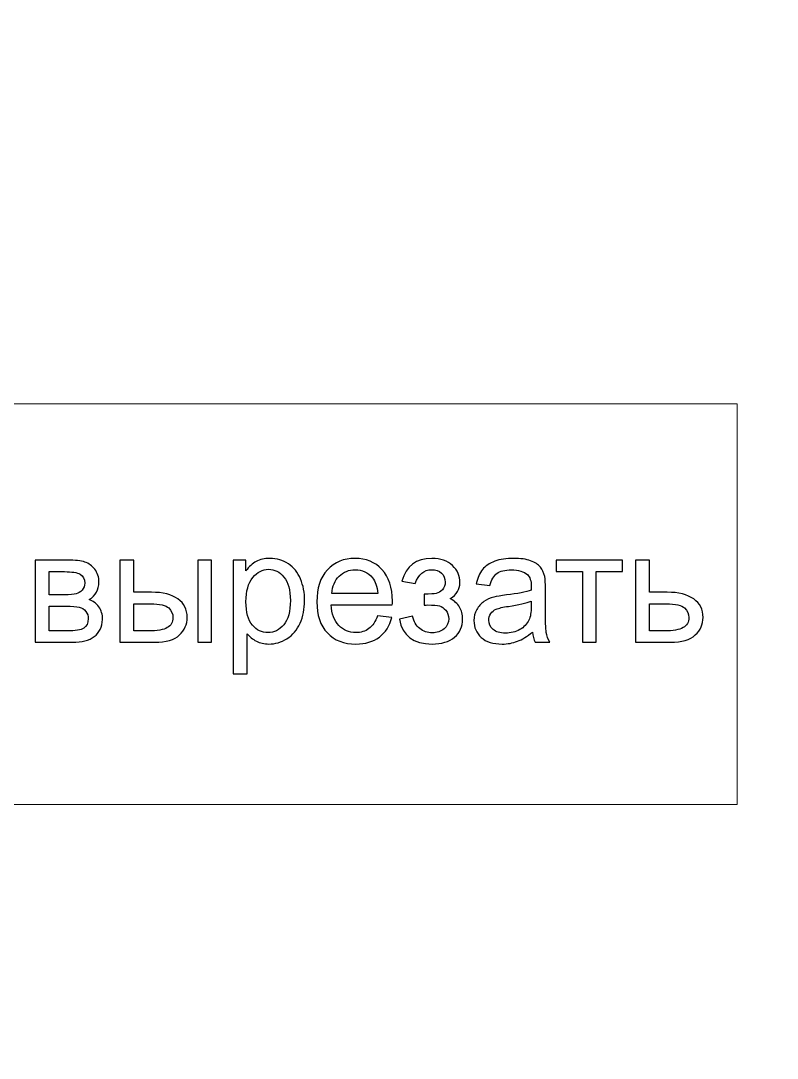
# Model space of a CAD drawing. Header units: millimetres. Extents: x -998 to 1016, y -1915 to 1914.
# Drawn here: x -119.1 to -9.7, y 1477.1 to 1627.3 of the extents above; entities that cross this region are included whole.
import ezdxf

# ---------------------------------------------------------------- set-up
doc = ezdxf.new("R2010")
doc.units = ezdxf.units.MM
doc.header["$MEASUREMENT"] = 0
doc.layers.add('layer 1', color=7, linetype='Continuous')

msp = doc.modelspace()

# ---------------------------------------------------------------- linework, layer by layer
at = {"layer": 'layer 1', "color": 114, "lineweight": 9}
msp.add_open_spline([(144.4676, -161.6374), (144.4676, -161.6374), (144.4676, -182.6297), (144.4676, -182.6297), (144.4676, -182.6297), (144.4676, -182.6297), (44.4676, -182.6297), (44.4676, -182.6297), (44.4676, -182.6297), (44.4676, -182.6297), (44.4676, -161.6374), (44.4676, -161.6374), (44.4676, -161.6374), (44.4676, -161.6374), (44.4677, -161.6297), (44.4677, -161.6297), (44.4677, -161.6297), (44.4677, -159.9729), (43.1245, -158.6297), (41.4677, -158.6297), (41.4677, -158.6297), (39.8109, -158.6297), (38.4677, -159.9729), (38.4677, -161.6297), (38.4677, -161.6297), (38.4677, -161.6297), (-49.5324, -161.6297), (-49.5324, -161.6297), (-49.5324, -161.6297), (-49.5324, -159.9728), (-50.8755, -158.6297), (-52.5324, -158.6297), (-52.5324, -158.6297), (-54.1893, -158.6297), (-55.5324, -159.9728), (-55.5324, -161.6297), (-55.5324, -161.6297), (-55.5324, -161.6297), (-55.5324, -182.6297), (-55.5324, -182.6297), (-55.5324, -182.6297), (-55.5324, -182.6297), (-155.5324, -182.6297), (-155.5324, -182.6297), (-155.5324, -182.6297), (-155.5324, -182.6297), (-155.5324, -161.6297), (-155.5324, -161.6297), (-155.5324, -161.6297), (-155.5324, -159.9728), (-156.8755, -158.6297), (-158.5324, -158.6297), (-158.5324, -158.6297), (-160.1893, -158.6297), (-161.5324, -159.9728), (-161.5324, -161.6297), (-161.5324, -161.6297), (-161.5324, -161.6297), (-186.5324, -161.6297), (-186.5324, -161.6297), (-186.5324, -161.6297), (-186.5324, -161.6297), (-186.5324, -161.621), (-186.5324, -161.621), (-186.5324, -161.621), (-186.5324, -161.621), (-186.5324, -157.6384), (-186.5324, -157.6384), (-186.5324, -157.6384), (-186.5324, -143.8456), (-186.5324, -127.4138), (-186.5324, -113.621), (-186.5324, -113.621), (-185.5152, -113.527), (-184.7189, -112.7028), (-184.7189, -111.6297), (-184.7189, -111.6297), (-184.7189, -110.5566), (-185.6149, -109.6297), (-186.7189, -109.6297), (-186.7189, -109.6297), (-186.7189, -109.6297), (-186.7991, -109.6297), (-186.7991, -109.6297), (-186.7991, -109.6297), (-186.7991, -109.6297), (-196.3095, -109.6297), (-196.3095, -109.6297), (-196.3095, -109.6297), (-196.3095, -109.6297), (-196.5324, -109.6421), (-196.5324, -109.6421), (-196.5324, -109.6421), (-197.532, -109.753), (-198.3095, -110.6005), (-198.3095, -111.6297), (-198.3095, -111.6297), (-198.3095, -112.6589), (-197.532, -113.5064), (-196.5324, -113.6173), (-196.5324, -113.6173), (-196.5324, -127.4206), (-196.5324, -143.8388), (-196.5324, -157.6421), (-196.5324, -157.6421), (-196.5324, -157.6421), (-196.5324, -161.6173), (-196.5324, -161.6173), (-196.5324, -161.6173), (-196.5324, -161.6173), (-196.5324, -161.6297), (-196.5324, -161.6297), (-196.5324, -161.6297), (-196.5324, -161.6297), (-205.0811, -161.6297), (-205.0811, -161.6297), (-205.0811, -161.6297), (-205.3639, -161.6297), (-205.5325, -161.5372), (-205.5325, -161.2882), (-205.5325, -161.2882), (-205.5325, -161.2882), (-205.5321, 510.098), (-205.5321, 510.098), (-205.5321, 510.098), (-205.5321, 812.9818), (-205.5321, 994.5099), (-205.5321, 1297.3937), (-205.5321, 1297.3937), (-205.5321, 1435.6691), (86.4509, 1406.9977), (96.8733, 1557.3874), (96.8733, 1557.3874), (96.9943, 1584.7277), (100.0804, 1813.5655), (97.475, 1838.3703), (97.475, 1838.3703), (97.475, 1838.3703), (112.475, 1838.3703), (112.475, 1838.3703), (112.475, 1838.3703), (114.1319, 1838.3703), (115.475, 1839.7134), (115.475, 1841.3703), (115.475, 1841.3703), (115.475, 1843.0272), (114.1319, 1844.3703), (112.475, 1844.3703), (112.475, 1844.3703), (112.475, 1844.3703), (112.475, 1859.3709), (112.475, 1859.3709), (112.475, 1859.3709), (112.475, 1859.3709), (112.475, 1866.2398), (112.475, 1866.2398), (112.475, 1866.2398), (112.475, 1866.2398), (127.475, 1866.2398), (127.475, 1866.2398), (127.475, 1866.2398), (129.1319, 1866.2398), (130.475, 1867.5829), (130.475, 1869.2398), (130.475, 1869.2398), (130.475, 1870.8967), (129.1319, 1872.2398), (127.475, 1872.2398), (127.475, 1872.2398), (127.475, 1872.2398), (127.475, 1887.2397), (127.475, 1887.2397), (127.475, 1887.2397), (127.475, 1887.2397), (127.475, 1894.1092), (127.475, 1894.1092), (127.475, 1894.1092), (127.475, 1897.5437), (127.4443, 1903.1743), (127.475, 1904.4518), (127.475, 1904.4518), (127.475, 1904.4518), (190.0529, 1904.6473), (190.0529, 1904.6473), (190.0529, 1904.6473), (190.0529, 1662.555), (190.0529, 1420.9626), (190.0529, 1178.8703), (190.0529, 1178.8703), (190.0529, 1178.8703), (-43.8065, 1178.8703), (-43.8065, 1178.8703), (-43.8065, 1178.8703), (-43.8065, 1178.8703), (-43.8065, 1178.8704), (-43.8065, 1178.8704), (-43.8065, 1178.8704), (-43.8065, 1180.5273), (-45.1496, 1181.8704), (-46.8065, 1181.8704), (-46.8065, 1181.8704), (-49.5989, 1181.8704), (-49.8406, 1178.8703), (-49.8682, 1178.8703), (-49.8682, 1178.8703), (-49.8682, 1178.8703), (-49.8682, 1162.8703), (-49.8682, 1162.8703), (-49.8682, 1162.8703), (-49.8411, 1162.8703), (-49.5982, 1159.8703), (-46.8065, 1159.8703), (-46.8065, 1159.8703), (-45.1496, 1159.8703), (-43.8065, 1161.2134), (-43.8065, 1162.8703), (-43.8065, 1162.8703), (-43.8065, 1162.8703), (190.0529, 1162.8703), (190.0529, 1162.8703), (190.0529, 1162.8703), (190.0529, 1162.8703), (190.0529, 843.8703), (190.0529, 843.8703), (190.0529, 843.8703), (190.0529, 843.8703), (-43.8065, 843.8703), (-43.8065, 843.8703), (-43.8065, 843.8703), (-43.8065, 843.8703), (-43.8065, 843.8704), (-43.8065, 843.8704), (-43.8065, 843.8704), (-43.8065, 845.5273), (-45.1496, 846.8704), (-46.8065, 846.8704), (-46.8065, 846.8704), (-49.5975, 846.8704), (-49.8422, 843.8703), (-49.8682, 843.8703), (-49.8682, 843.8703), (-49.8682, 843.8703), (-49.8682, 827.8703), (-49.8682, 827.8703), (-49.8682, 827.8703), (-49.8411, 827.8703), (-49.5982, 824.8703), (-46.8065, 824.8703), (-46.8065, 824.8703), (-45.1496, 824.8703), (-43.8065, 826.2134), (-43.8065, 827.8703), (-43.8065, 827.8703), (-43.8065, 827.8703), (190.0529, 827.8703), (190.0529, 827.8703), (190.0529, 827.8703), (190.0529, 827.8703), (190.0529, 508.8703), (190.0529, 508.8703), (190.0529, 508.8703), (190.0529, 508.8703), (-43.8065, 508.8703), (-43.8065, 508.8703), (-43.8065, 508.8703), (-43.8065, 510.5272), (-45.1496, 511.8703), (-46.8065, 511.8703), (-46.8065, 511.8703), (-48.4634, 511.8703), (-49.8682, 510.5272), (-49.8682, 508.8703), (-49.8682, 508.8703), (-49.8682, 508.8703), (-49.8682, 492.8703), (-49.8682, 492.8703), (-49.8682, 492.8703), (-49.8682, 491.2134), (-48.4634, 489.8703), (-46.8065, 489.8703), (-46.8065, 489.8703), (-45.1496, 489.8703), (-43.8065, 491.2134), (-43.8065, 492.8703), (-43.8065, 492.8703), (-43.8065, 492.8703), (190.0529, 492.8703), (190.0529, 492.8703), (190.0529, 492.8703), (190.0529, 492.8703), (190.0529, 173.8703), (190.0529, 173.8703), (190.0529, 173.8703), (190.0529, 173.8703), (-43.8065, 173.8703), (-43.8065, 173.8703), (-43.8065, 173.8703), (-43.8065, 175.5272), (-45.1496, 176.8703), (-46.8065, 176.8703), (-46.8065, 176.8703), (-48.4634, 176.8703), (-49.8682, 175.5272), (-49.8682, 173.8703), (-49.8682, 173.8703), (-49.8682, 173.8703), (-49.8682, 157.8703), (-49.8682, 157.8703), (-49.8682, 157.8703), (-49.8682, 156.2134), (-48.4634, 154.8703), (-46.8065, 154.8703), (-46.8065, 154.8703), (-45.1496, 154.8703), (-43.8065, 156.2134), (-43.8065, 157.8703), (-43.8065, 157.8703), (-43.8065, 157.8703), (190.0529, 157.8703), (190.0529, 157.8703), (190.0529, 157.8703), (190.0529, 157.8703), (190.0529, -161.6297), (190.0529, -161.6297), (190.0529, -161.6297), (190.0529, -161.6297), (150.4675, -161.6297), (150.4675, -161.6297), (150.4675, -161.6297), (150.4675, -159.9729), (149.1243, -158.6297), (147.4675, -158.6297), (147.4675, -158.6297), (145.8107, -158.6297), (144.4675, -159.9729), (144.4675, -161.6297), (144.4675, -161.6297), (144.4675, -161.6297), (144.4676, -161.6374), (144.4676, -161.6374)], degree=3, knots=[0, 0, 0, 0, 0.01162791, 0.01162791, 0.01162791, 0.01162791, 0.02325581, 0.02325581, 0.02325581, 0.02325581, 0.03488372, 0.03488372, 0.03488372, 0.03488372, 0.04651163, 0.04651163, 0.04651163, 0.04651163, 0.05813953, 0.05813953, 0.05813953, 0.05813953, 0.06976744, 0.06976744, 0.06976744, 0.06976744, 0.08139535, 0.08139535, 0.08139535, 0.08139535, 0.09302326, 0.09302326, 0.09302326, 0.09302326, 0.10465116, 0.10465116, 0.10465116, 0.10465116, 0.11627907, 0.11627907, 0.11627907, 0.11627907, 0.12790698, 0.12790698, 0.12790698, 0.12790698, 0.13953488, 0.13953488, 0.13953488, 0.13953488, 0.15116279, 0.15116279, 0.15116279, 0.15116279, 0.1627907, 0.1627907, 0.1627907, 0.1627907, 0.1744186, 0.1744186, 0.1744186, 0.1744186, 0.18604651, 0.18604651, 0.18604651, 0.18604651, 0.19767442, 0.19767442, 0.19767442, 0.19767442, 0.20930233, 0.20930233, 0.20930233, 0.20930233, 0.22093023, 0.22093023, 0.22093023, 0.22093023, 0.23255814, 0.23255814, 0.23255814, 0.23255814, 0.24418605, 0.24418605, 0.24418605, 0.24418605, 0.25581395, 0.25581395, 0.25581395, 0.25581395, 0.26744186, 0.26744186, 0.26744186, 0.26744186, 0.27906977, 0.27906977, 0.27906977, 0.27906977, 0.29069767, 0.29069767, 0.29069767, 0.29069767, 0.30232558, 0.30232558, 0.30232558, 0.30232558, 0.31395349, 0.31395349, 0.31395349, 0.31395349, 0.3255814, 0.3255814, 0.3255814, 0.3255814, 0.3372093, 0.3372093, 0.3372093, 0.3372093, 0.34883721, 0.34883721, 0.34883721, 0.34883721, 0.36046512, 0.36046512, 0.36046512, 0.36046512, 0.37209302, 0.37209302, 0.37209302, 0.37209302, 0.38372093, 0.38372093, 0.38372093, 0.38372093, 0.39534884, 0.39534884, 0.39534884, 0.39534884, 0.40697674, 0.40697674, 0.40697674, 0.40697674, 0.41860465, 0.41860465, 0.41860465, 0.41860465, 0.43023256, 0.43023256, 0.43023256, 0.43023256, 0.44186047, 0.44186047, 0.44186047, 0.44186047, 0.45348837, 0.45348837, 0.45348837, 0.45348837, 0.46511628, 0.46511628, 0.46511628, 0.46511628, 0.47674419, 0.47674419, 0.47674419, 0.47674419, 0.48837209, 0.48837209, 0.48837209, 0.48837209, 0.5, 0.5, 0.5, 0.5, 0.51162791, 0.51162791, 0.51162791, 0.51162791, 0.52325581, 0.52325581, 0.52325581, 0.52325581, 0.53488372, 0.53488372, 0.53488372, 0.53488372, 0.54651163, 0.54651163, 0.54651163, 0.54651163, 0.55813953, 0.55813953, 0.55813953, 0.55813953, 0.56976744, 0.56976744, 0.56976744, 0.56976744, 0.58139535, 0.58139535, 0.58139535, 0.58139535, 0.59302326, 0.59302326, 0.59302326, 0.59302326, 0.60465116, 0.60465116, 0.60465116, 0.60465116, 0.61627907, 0.61627907, 0.61627907, 0.61627907, 0.62790698, 0.62790698, 0.62790698, 0.62790698, 0.63953488, 0.63953488, 0.63953488, 0.63953488, 0.65116279, 0.65116279, 0.65116279, 0.65116279, 0.6627907, 0.6627907, 0.6627907, 0.6627907, 0.6744186, 0.6744186, 0.6744186, 0.6744186, 0.68604651, 0.68604651, 0.68604651, 0.68604651, 0.69767442, 0.69767442, 0.69767442, 0.69767442, 0.70930233, 0.70930233, 0.70930233, 0.70930233, 0.72093023, 0.72093023, 0.72093023, 0.72093023, 0.73255814, 0.73255814, 0.73255814, 0.73255814, 0.74418605, 0.74418605, 0.74418605, 0.74418605, 0.75581395, 0.75581395, 0.75581395, 0.75581395, 0.76744186, 0.76744186, 0.76744186, 0.76744186, 0.77906977, 0.77906977, 0.77906977, 0.77906977, 0.79069767, 0.79069767, 0.79069767, 0.79069767, 0.80232558, 0.80232558, 0.80232558, 0.80232558, 0.81395349, 0.81395349, 0.81395349, 0.81395349, 0.8255814, 0.8255814, 0.8255814, 0.8255814, 0.8372093, 0.8372093, 0.8372093, 0.8372093, 0.84883721, 0.84883721, 0.84883721, 0.84883721, 0.86046512, 0.86046512, 0.86046512, 0.86046512, 0.87209302, 0.87209302, 0.87209302, 0.87209302, 0.88372093, 0.88372093, 0.88372093, 0.88372093, 0.89534884, 0.89534884, 0.89534884, 0.89534884, 0.90697674, 0.90697674, 0.90697674, 0.90697674, 0.91860465, 0.91860465, 0.91860465, 0.91860465, 0.93023256, 0.93023256, 0.93023256, 0.93023256, 0.94186047, 0.94186047, 0.94186047, 0.94186047, 0.95348837, 0.95348837, 0.95348837, 0.95348837, 0.96511628, 0.96511628, 0.96511628, 0.96511628, 0.97674419, 0.97674419, 0.97674419, 0.97674419, 1, 1, 1, 1], dxfattribs=at)
at = {"layer": 'layer 1', "color": 30, "lineweight": 20}
msp.add_open_spline([(-807.1737, 1513.8448), (-807.1737, 1513.8448), (-15.4561, 1513.8448), (-15.4561, 1513.8448), (-15.4561, 1513.8448), (-15.4561, 1523.849), (-15.4561, 1545.1696), (-15.4561, 1571.8448), (-15.4561, 1571.8448), (-15.4561, 1571.8448), (-30.2756, 1571.8448), (-30.2756, 1571.8448), (-30.2756, 1571.8448), (-30.2756, 1571.8448), (-807.1737, 1571.8448), (-807.1737, 1571.8448), (-807.1737, 1571.8448), (-807.1737, 1571.8448), (-821.7336, 1571.8448), (-821.7336, 1571.8448), (-821.7336, 1571.8448), (-821.7336, 1571.8448), (-836.5531, 1571.8448), (-836.5531, 1571.8448), (-836.5531, 1571.8448), (-836.5531, 1545.1696), (-836.5531, 1523.849), (-836.5531, 1513.8448), (-836.5531, 1513.8448), (-836.5531, 1513.8448), (-807.1737, 1513.8448), (-807.1737, 1513.8448)], degree=3, knots=[0, 0, 0, 0, 0.11111111, 0.11111111, 0.11111111, 0.11111111, 0.22222222, 0.22222222, 0.22222222, 0.22222222, 0.33333333, 0.33333333, 0.33333333, 0.33333333, 0.44444444, 0.44444444, 0.44444444, 0.44444444, 0.55555556, 0.55555556, 0.55555556, 0.55555556, 0.66666667, 0.66666667, 0.66666667, 0.66666667, 0.77777778, 0.77777778, 0.77777778, 0.77777778, 1, 1, 1, 1], dxfattribs=at)
at = {"layer": 'layer 1', "color": 250}
for points, knots in [([(-117.0455, 1549.2107), (-117.0455, 1549.2107), (-112.402, 1549.2107), (-112.402, 1549.2107), (-112.402, 1549.2107), (-111.2631, 1549.2107), (-110.4147, 1549.1151), (-109.8567, 1548.924), (-109.8567, 1548.924), (-109.3026, 1548.733), (-108.8249, 1548.3852), (-108.4274, 1547.8769), (-108.4274, 1547.8769), (-108.0261, 1547.3648), (-107.8274, 1546.7571), (-107.8274, 1546.0463), (-107.8274, 1546.0463), (-107.8274, 1545.4768), (-107.9459, 1544.98), (-108.179, 1544.5596), (-108.179, 1544.5596), (-108.4159, 1544.1354), (-108.7675, 1543.78), (-109.2414, 1543.4971), (-109.2414, 1543.4971), (-108.6835, 1543.3099), (-108.221, 1542.9621), (-107.8503, 1542.45), (-107.8503, 1542.45), (-107.4834, 1541.9417), (-107.3, 1541.334), (-107.3, 1540.6346), (-107.3, 1540.6346), (-107.3726, 1539.5072), (-107.7777, 1538.6702), (-108.5077, 1538.1276), (-108.5077, 1538.1276), (-109.2376, 1537.581), (-110.3001, 1537.3097), (-111.6912, 1537.3097), (-111.6912, 1537.3097), (-111.6912, 1537.3097), (-117.0455, 1537.3097), (-117.0455, 1537.3097), (-117.0455, 1537.3097), (-117.0455, 1537.3097), (-117.0455, 1549.2107), (-117.0455, 1549.2107)], [0, 0, 0, 0, 0.07692308, 0.07692308, 0.07692308, 0.07692308, 0.15384615, 0.15384615, 0.15384615, 0.15384615, 0.23076923, 0.23076923, 0.23076923, 0.23076923, 0.30769231, 0.30769231, 0.30769231, 0.30769231, 0.38461538, 0.38461538, 0.38461538, 0.38461538, 0.46153846, 0.46153846, 0.46153846, 0.46153846, 0.53846154, 0.53846154, 0.53846154, 0.53846154, 0.61538462, 0.61538462, 0.61538462, 0.61538462, 0.69230769, 0.69230769, 0.69230769, 0.69230769, 0.76923077, 0.76923077, 0.76923077, 0.76923077, 0.84615385, 0.84615385, 0.84615385, 0.84615385, 1, 1, 1, 1]), ([(-104.7929, 1549.2107), (-104.7929, 1549.2107), (-102.775, 1549.2107), (-102.775, 1549.2107), (-102.775, 1549.2107), (-102.775, 1549.2107), (-102.775, 1544.5558), (-102.775, 1544.5558), (-102.775, 1544.5558), (-102.775, 1544.5558), (-100.2297, 1544.5558), (-100.2297, 1544.5558), (-100.2297, 1544.5558), (-98.5672, 1544.5558), (-97.2908, 1544.2347), (-96.3926, 1543.5889), (-96.3926, 1543.5889), (-95.4945, 1542.943), (-95.0474, 1542.0525), (-95.0474, 1540.9174), (-95.0474, 1540.9174), (-95.0474, 1539.9238), (-95.4219, 1539.0754), (-96.171, 1538.3683), (-96.171, 1538.3683), (-96.92, 1537.6613), (-98.1163, 1537.3097), (-99.7634, 1537.3097), (-99.7634, 1537.3097), (-99.7634, 1537.3097), (-104.7929, 1537.3097), (-104.7929, 1537.3097), (-104.7929, 1537.3097), (-104.7929, 1537.3097), (-104.7929, 1549.2107), (-104.7929, 1549.2107)], [0, 0, 0, 0, 0.1, 0.1, 0.1, 0.1, 0.2, 0.2, 0.2, 0.2, 0.3, 0.3, 0.3, 0.3, 0.4, 0.4, 0.4, 0.4, 0.5, 0.5, 0.5, 0.5, 0.6, 0.6, 0.6, 0.6, 0.7, 0.7, 0.7, 0.7, 0.8, 0.8, 0.8, 0.8, 1, 1, 1, 1]), ([(-93.534, 1549.2107), (-93.534, 1549.2107), (-91.5161, 1549.2107), (-91.5161, 1549.2107), (-91.5161, 1549.2107), (-91.5161, 1549.2107), (-91.5161, 1537.3097), (-91.5161, 1537.3097), (-91.5161, 1537.3097), (-91.5161, 1537.3097), (-93.534, 1537.3097), (-93.534, 1537.3097), (-93.534, 1537.3097), (-93.534, 1537.3097), (-93.534, 1549.2107), (-93.534, 1549.2107)], [0, 0, 0, 0, 0.2, 0.2, 0.2, 0.2, 0.4, 0.4, 0.4, 0.4, 0.6, 0.6, 0.6, 0.6, 1, 1, 1, 1]), ([(-88.3784, 1532.7465), (-88.3784, 1532.7465), (-88.3784, 1549.2107), (-88.3784, 1549.2107), (-88.3784, 1549.2107), (-88.3784, 1549.2107), (-86.5439, 1549.2107), (-86.5439, 1549.2107), (-86.5439, 1549.2107), (-86.5439, 1549.2107), (-86.5439, 1547.6476), (-86.5439, 1547.6476), (-86.5439, 1547.6476), (-86.1121, 1548.2514), (-85.6229, 1548.7062), (-85.0764, 1549.0081), (-85.0764, 1549.0081), (-84.5337, 1549.31), (-83.8725, 1549.4629), (-83.0967, 1549.4629), (-83.0967, 1549.4629), (-82.0801, 1549.4629), (-81.1858, 1549.203), (-80.41, 1548.6795), (-80.41, 1548.6795), (-79.6342, 1548.1597), (-79.0494, 1547.4221), (-78.652, 1546.4743), (-78.652, 1546.4743), (-78.2583, 1545.5227), (-78.0596, 1544.4832), (-78.0596, 1543.3481), (-78.0596, 1543.3481), (-78.0596, 1542.1366), (-78.2775, 1541.0436), (-78.7131, 1540.069), (-78.7131, 1540.069), (-79.1488, 1539.0983), (-79.7832, 1538.353), (-80.6164, 1537.8333), (-80.6164, 1537.8333), (-81.4457, 1537.3173), (-82.3209, 1537.0575), (-83.2381, 1537.0575), (-83.2381, 1537.0575), (-83.9107, 1537.0575), (-84.5146, 1537.1989), (-85.0458, 1537.4817), (-85.0458, 1537.4817), (-85.5808, 1537.7645), (-86.0165, 1538.1199), (-86.3605, 1538.5518), (-86.3605, 1538.5518), (-86.3605, 1538.5518), (-86.3605, 1532.7465), (-86.3605, 1532.7465), (-86.3605, 1532.7465), (-86.3605, 1532.7465), (-88.3784, 1532.7465), (-88.3784, 1532.7465)], [0, 0, 0, 0, 0.0625, 0.0625, 0.0625, 0.0625, 0.125, 0.125, 0.125, 0.125, 0.1875, 0.1875, 0.1875, 0.1875, 0.25, 0.25, 0.25, 0.25, 0.3125, 0.3125, 0.3125, 0.3125, 0.375, 0.375, 0.375, 0.375, 0.4375, 0.4375, 0.4375, 0.4375, 0.5, 0.5, 0.5, 0.5, 0.5625, 0.5625, 0.5625, 0.5625, 0.625, 0.625, 0.625, 0.625, 0.6875, 0.6875, 0.6875, 0.6875, 0.75, 0.75, 0.75, 0.75, 0.8125, 0.8125, 0.8125, 0.8125, 0.875, 0.875, 0.875, 0.875, 1, 1, 1, 1]), ([(-67.5077, 1541.162), (-67.5077, 1541.162), (-65.4211, 1540.8869), (-65.4211, 1540.8869), (-65.4211, 1540.8869), (-65.7459, 1539.6754), (-66.3536, 1538.7314), (-67.2402, 1538.0626), (-67.2402, 1538.0626), (-68.1269, 1537.3938), (-69.2581, 1537.0575), (-70.6378, 1537.0575), (-70.6378, 1537.0575), (-72.3729, 1537.0575), (-73.7487, 1537.5925), (-74.7653, 1538.6626), (-74.7653, 1538.6626), (-75.7819, 1539.7289), (-76.2902, 1541.2308), (-76.2902, 1543.1608), (-76.2902, 1543.1608), (-76.2902, 1545.1558), (-75.7781, 1546.7074), (-74.75, 1547.8081), (-74.75, 1547.8081), (-73.7219, 1548.9126), (-72.3881, 1549.4629), (-70.7486, 1549.4629), (-70.7486, 1549.4629), (-69.1626, 1549.4629), (-67.867, 1548.924), (-66.8619, 1547.8425), (-66.8619, 1547.8425), (-65.8567, 1546.7609), (-65.3523, 1545.2399), (-65.3523, 1543.2793), (-65.3523, 1543.2793), (-65.3523, 1543.1608), (-65.3561, 1542.9812), (-65.3637, 1542.7443), (-65.3637, 1542.7443), (-65.3637, 1542.7443), (-74.2264, 1542.7443), (-74.2264, 1542.7443), (-74.2264, 1542.7443), (-74.15, 1541.441), (-73.7831, 1540.4397), (-73.1181, 1539.748), (-73.1181, 1539.748), (-72.4569, 1539.0562), (-71.6276, 1538.7085), (-70.6378, 1538.7085), (-70.6378, 1538.7085), (-69.9002, 1538.7085), (-69.2696, 1538.9034), (-68.7498, 1539.2932), (-68.7498, 1539.2932), (-68.2262, 1539.683), (-67.8135, 1540.306), (-67.5077, 1541.162)], [0, 0, 0, 0, 0.0625, 0.0625, 0.0625, 0.0625, 0.125, 0.125, 0.125, 0.125, 0.1875, 0.1875, 0.1875, 0.1875, 0.25, 0.25, 0.25, 0.25, 0.3125, 0.3125, 0.3125, 0.3125, 0.375, 0.375, 0.375, 0.375, 0.4375, 0.4375, 0.4375, 0.4375, 0.5, 0.5, 0.5, 0.5, 0.5625, 0.5625, 0.5625, 0.5625, 0.625, 0.625, 0.625, 0.625, 0.6875, 0.6875, 0.6875, 0.6875, 0.75, 0.75, 0.75, 0.75, 0.8125, 0.8125, 0.8125, 0.8125, 0.875, 0.875, 0.875, 0.875, 1, 1, 1, 1]), ([(-60.7395, 1542.6984), (-60.7395, 1542.6984), (-60.7395, 1544.2806), (-60.7395, 1544.2806), (-60.7395, 1544.2806), (-59.891, 1544.2882), (-59.3101, 1544.3226), (-59.0044, 1544.38), (-59.0044, 1544.38), (-58.6948, 1544.4411), (-58.4005, 1544.6169), (-58.1254, 1544.915), (-58.1254, 1544.915), (-57.8502, 1545.2131), (-57.7126, 1545.5838), (-57.7126, 1546.031), (-57.7126, 1546.031), (-57.7126, 1546.5698), (-57.8922, 1547.0055), (-58.2553, 1547.3266), (-58.2553, 1547.3266), (-58.6184, 1547.6514), (-59.0846, 1547.8119), (-59.6617, 1547.8119), (-59.6617, 1547.8119), (-60.7968, 1547.8119), (-61.5917, 1547.1469), (-62.0465, 1545.817), (-62.0465, 1545.817), (-62.0465, 1545.817), (-63.9727, 1546.138), (-63.9727, 1546.138), (-63.9727, 1546.138), (-63.3765, 1548.3546), (-61.9319, 1549.4629), (-59.6464, 1549.4629), (-59.6464, 1549.4629), (-58.3776, 1549.4629), (-57.384, 1549.119), (-56.6616, 1548.4272), (-56.6616, 1548.4272), (-55.9393, 1547.7355), (-55.5801, 1546.91), (-55.5801, 1545.9507), (-55.5801, 1545.9507), (-55.5801, 1544.9838), (-56.0502, 1544.2118), (-56.9865, 1543.6424), (-56.9865, 1543.6424), (-56.3865, 1543.3213), (-55.9393, 1542.9124), (-55.6374, 1542.4156), (-55.6374, 1542.4156), (-55.3393, 1541.9188), (-55.1903, 1541.3302), (-55.1903, 1540.6499), (-55.1903, 1540.6499), (-55.1903, 1539.5837), (-55.5801, 1538.7199), (-56.3559, 1538.0549), (-56.3559, 1538.0549), (-57.1355, 1537.39), (-58.2209, 1537.0575), (-59.6197, 1537.0575), (-59.6197, 1537.0575), (-62.3331, 1537.0575), (-63.9077, 1538.2575), (-64.3396, 1540.6576), (-64.3396, 1540.6576), (-64.3396, 1540.6576), (-62.4363, 1541.0703), (-62.4363, 1541.0703), (-62.4363, 1541.0703), (-62.2643, 1540.3136), (-61.9166, 1539.7251), (-61.3892, 1539.3085), (-61.3892, 1539.3085), (-60.8618, 1538.8919), (-60.2617, 1538.6855), (-59.5815, 1538.6855), (-59.5815, 1538.6855), (-58.9012, 1538.6855), (-58.3356, 1538.8766), (-57.8846, 1539.2626), (-57.8846, 1539.2626), (-57.4336, 1539.6448), (-57.2081, 1540.134), (-57.2081, 1540.7302), (-57.2081, 1540.7302), (-57.2081, 1541.1926), (-57.3496, 1541.5939), (-57.6324, 1541.9379), (-57.6324, 1541.9379), (-57.9152, 1542.2818), (-58.2171, 1542.4958), (-58.5381, 1542.5799), (-58.5381, 1542.5799), (-58.8592, 1542.6678), (-59.4401, 1542.7099), (-60.2808, 1542.7099), (-60.2808, 1542.7099), (-60.3496, 1542.7099), (-60.5025, 1542.706), (-60.7395, 1542.6984)], [0, 0, 0, 0, 0.03703704, 0.03703704, 0.03703704, 0.03703704, 0.07407407, 0.07407407, 0.07407407, 0.07407407, 0.11111111, 0.11111111, 0.11111111, 0.11111111, 0.14814815, 0.14814815, 0.14814815, 0.14814815, 0.18518519, 0.18518519, 0.18518519, 0.18518519, 0.22222222, 0.22222222, 0.22222222, 0.22222222, 0.25925926, 0.25925926, 0.25925926, 0.25925926, 0.2962963, 0.2962963, 0.2962963, 0.2962963, 0.33333333, 0.33333333, 0.33333333, 0.33333333, 0.37037037, 0.37037037, 0.37037037, 0.37037037, 0.40740741, 0.40740741, 0.40740741, 0.40740741, 0.44444444, 0.44444444, 0.44444444, 0.44444444, 0.48148148, 0.48148148, 0.48148148, 0.48148148, 0.51851852, 0.51851852, 0.51851852, 0.51851852, 0.55555556, 0.55555556, 0.55555556, 0.55555556, 0.59259259, 0.59259259, 0.59259259, 0.59259259, 0.62962963, 0.62962963, 0.62962963, 0.62962963, 0.66666667, 0.66666667, 0.66666667, 0.66666667, 0.7037037, 0.7037037, 0.7037037, 0.7037037, 0.74074074, 0.74074074, 0.74074074, 0.74074074, 0.77777778, 0.77777778, 0.77777778, 0.77777778, 0.81481481, 0.81481481, 0.81481481, 0.81481481, 0.85185185, 0.85185185, 0.85185185, 0.85185185, 0.88888889, 0.88888889, 0.88888889, 0.88888889, 0.92592593, 0.92592593, 0.92592593, 0.92592593, 1, 1, 1, 1]), ([(-45.0893, 1538.8002), (-45.8384, 1538.162), (-46.5607, 1537.7148), (-47.2524, 1537.4511), (-47.2524, 1537.4511), (-47.9442, 1537.1874), (-48.6856, 1537.0575), (-49.4805, 1537.0575), (-49.4805, 1537.0575), (-50.7876, 1537.0575), (-51.7927, 1537.3747), (-52.4959, 1538.0129), (-52.4959, 1538.0129), (-53.1991, 1538.6473), (-53.5507, 1539.4614), (-53.5507, 1540.4512), (-53.5507, 1540.4512), (-53.5507, 1541.0321), (-53.4169, 1541.5633), (-53.1532, 1542.0449), (-53.1532, 1542.0449), (-52.8857, 1542.5264), (-52.5379, 1542.9086), (-52.1099, 1543.199), (-52.1099, 1543.199), (-51.678, 1543.4895), (-51.1965, 1543.7112), (-50.6576, 1543.8602), (-50.6576, 1543.8602), (-50.2602, 1543.9634), (-49.6601, 1544.0628), (-48.8614, 1544.1621), (-48.8614, 1544.1621), (-47.2333, 1544.3532), (-46.0295, 1544.5863), (-45.2613, 1544.8539), (-45.2613, 1544.8539), (-45.2536, 1545.129), (-45.2498, 1545.3048), (-45.2498, 1545.3774), (-45.2498, 1545.3774), (-45.2498, 1546.1953), (-45.4409, 1546.7724), (-45.8231, 1547.1087), (-45.8231, 1547.1087), (-46.339, 1547.5635), (-47.1072, 1547.789), (-48.1238, 1547.789), (-48.1238, 1547.789), (-49.0754, 1547.789), (-49.7786, 1547.6208), (-50.2296, 1547.2883), (-50.2296, 1547.2883), (-50.6844, 1546.9558), (-51.0169, 1546.3673), (-51.2347, 1545.5189), (-51.2347, 1545.5189), (-51.2347, 1545.5189), (-53.2067, 1545.794), (-53.2067, 1545.794), (-53.2067, 1545.794), (-53.0271, 1546.6386), (-52.7328, 1547.3227), (-52.3201, 1547.8425), (-52.3201, 1547.8425), (-51.9073, 1548.3622), (-51.3111, 1548.7597), (-50.5315, 1549.0425), (-50.5315, 1549.0425), (-49.7557, 1549.3215), (-48.8499, 1549.4629), (-47.8257, 1549.4629), (-47.8257, 1549.4629), (-46.8091, 1549.4629), (-45.9798, 1549.3444), (-45.3415, 1549.1037), (-45.3415, 1549.1037), (-44.7071, 1548.8629), (-44.2371, 1548.5648), (-43.939, 1548.2017), (-43.939, 1548.2017), (-43.6409, 1547.8387), (-43.4307, 1547.3801), (-43.3084, 1546.8259), (-43.3084, 1546.8259), (-43.2434, 1546.4819), (-43.209, 1545.8628), (-43.209, 1544.9723), (-43.209, 1544.9723), (-43.209, 1544.9723), (-43.209, 1542.2971), (-43.209, 1542.2971), (-43.209, 1542.2971), (-43.209, 1540.4283), (-43.167, 1539.2473), (-43.0829, 1538.7467), (-43.0829, 1538.7467), (-43.0026, 1538.246), (-42.8345, 1537.7683), (-42.5899, 1537.3097), (-42.5899, 1537.3097), (-42.5899, 1537.3097), (-44.6995, 1537.3097), (-44.6995, 1537.3097), (-44.6995, 1537.3097), (-44.902, 1537.7339), (-45.032, 1538.2307), (-45.0893, 1538.8002)], [0, 0, 0, 0, 0.03571429, 0.03571429, 0.03571429, 0.03571429, 0.07142857, 0.07142857, 0.07142857, 0.07142857, 0.10714286, 0.10714286, 0.10714286, 0.10714286, 0.14285714, 0.14285714, 0.14285714, 0.14285714, 0.17857143, 0.17857143, 0.17857143, 0.17857143, 0.21428571, 0.21428571, 0.21428571, 0.21428571, 0.25, 0.25, 0.25, 0.25, 0.28571429, 0.28571429, 0.28571429, 0.28571429, 0.32142857, 0.32142857, 0.32142857, 0.32142857, 0.35714286, 0.35714286, 0.35714286, 0.35714286, 0.39285714, 0.39285714, 0.39285714, 0.39285714, 0.42857143, 0.42857143, 0.42857143, 0.42857143, 0.46428571, 0.46428571, 0.46428571, 0.46428571, 0.5, 0.5, 0.5, 0.5, 0.53571429, 0.53571429, 0.53571429, 0.53571429, 0.57142857, 0.57142857, 0.57142857, 0.57142857, 0.60714286, 0.60714286, 0.60714286, 0.60714286, 0.64285714, 0.64285714, 0.64285714, 0.64285714, 0.67857143, 0.67857143, 0.67857143, 0.67857143, 0.71428571, 0.71428571, 0.71428571, 0.71428571, 0.75, 0.75, 0.75, 0.75, 0.78571429, 0.78571429, 0.78571429, 0.78571429, 0.82142857, 0.82142857, 0.82142857, 0.82142857, 0.85714286, 0.85714286, 0.85714286, 0.85714286, 0.89285714, 0.89285714, 0.89285714, 0.89285714, 0.92857143, 0.92857143, 0.92857143, 0.92857143, 1, 1, 1, 1]), ([(-41.6689, 1549.2107), (-41.6689, 1549.2107), (-32.038, 1549.2107), (-32.038, 1549.2107), (-32.038, 1549.2107), (-32.038, 1549.2107), (-32.038, 1547.5367), (-32.038, 1547.5367), (-32.038, 1547.5367), (-32.038, 1547.5367), (-35.8445, 1547.5367), (-35.8445, 1547.5367), (-35.8445, 1547.5367), (-35.8445, 1547.5367), (-35.8445, 1537.3097), (-35.8445, 1537.3097), (-35.8445, 1537.3097), (-35.8445, 1537.3097), (-37.8624, 1537.3097), (-37.8624, 1537.3097), (-37.8624, 1537.3097), (-37.8624, 1537.3097), (-37.8624, 1547.5367), (-37.8624, 1547.5367), (-37.8624, 1547.5367), (-37.8624, 1547.5367), (-41.6689, 1547.5367), (-41.6689, 1547.5367), (-41.6689, 1547.5367), (-41.6689, 1547.5367), (-41.6689, 1549.2107), (-41.6689, 1549.2107)], [0, 0, 0, 0, 0.11111111, 0.11111111, 0.11111111, 0.11111111, 0.22222222, 0.22222222, 0.22222222, 0.22222222, 0.33333333, 0.33333333, 0.33333333, 0.33333333, 0.44444444, 0.44444444, 0.44444444, 0.44444444, 0.55555556, 0.55555556, 0.55555556, 0.55555556, 0.66666667, 0.66666667, 0.66666667, 0.66666667, 0.77777778, 0.77777778, 0.77777778, 0.77777778, 1, 1, 1, 1]), ([(-30.1577, 1549.2107), (-30.1577, 1549.2107), (-28.1398, 1549.2107), (-28.1398, 1549.2107), (-28.1398, 1549.2107), (-28.1398, 1549.2107), (-28.1398, 1544.5558), (-28.1398, 1544.5558), (-28.1398, 1544.5558), (-28.1398, 1544.5558), (-25.5869, 1544.5558), (-25.5869, 1544.5558), (-25.5869, 1544.5558), (-23.9206, 1544.5558), (-22.6403, 1544.2347), (-21.7384, 1543.5889), (-21.7384, 1543.5889), (-20.8403, 1542.943), (-20.3893, 1542.0525), (-20.3893, 1540.9174), (-20.3893, 1540.9174), (-20.3893, 1539.9238), (-20.7638, 1539.0754), (-21.5167, 1538.3683), (-21.5167, 1538.3683), (-22.2658, 1537.6613), (-23.4658, 1537.3097), (-25.1168, 1537.3097), (-25.1168, 1537.3097), (-25.1168, 1537.3097), (-30.1577, 1537.3097), (-30.1577, 1537.3097), (-30.1577, 1537.3097), (-30.1577, 1537.3097), (-30.1577, 1549.2107), (-30.1577, 1549.2107)], [0, 0, 0, 0, 0.1, 0.1, 0.1, 0.1, 0.2, 0.2, 0.2, 0.2, 0.3, 0.3, 0.3, 0.3, 0.4, 0.4, 0.4, 0.4, 0.5, 0.5, 0.5, 0.5, 0.6, 0.6, 0.6, 0.6, 0.7, 0.7, 0.7, 0.7, 0.8, 0.8, 0.8, 0.8, 1, 1, 1, 1]), ([(-115.0276, 1544.1889), (-115.0276, 1544.1889), (-112.8874, 1544.1889), (-112.8874, 1544.1889), (-112.8874, 1544.1889), (-112.0351, 1544.1889), (-111.4466, 1544.2347), (-111.1294, 1544.3226), (-111.1294, 1544.3226), (-110.8084, 1544.4144), (-110.5217, 1544.594), (-110.2695, 1544.8692), (-110.2695, 1544.8692), (-110.0173, 1545.1405), (-109.8911, 1545.4692), (-109.8911, 1545.8513), (-109.8911, 1545.8513), (-109.8911, 1546.4819), (-110.1128, 1546.9176), (-110.5523, 1547.166), (-110.5523, 1547.166), (-110.9956, 1547.4145), (-111.7523, 1547.5367), (-112.8224, 1547.5367), (-112.8224, 1547.5367), (-112.8224, 1547.5367), (-115.0276, 1547.5367), (-115.0276, 1547.5367), (-115.0276, 1547.5367), (-115.0276, 1547.5367), (-115.0276, 1544.1889), (-115.0276, 1544.1889)], [0, 0, 0, 0, 0.11111111, 0.11111111, 0.11111111, 0.11111111, 0.22222222, 0.22222222, 0.22222222, 0.22222222, 0.33333333, 0.33333333, 0.33333333, 0.33333333, 0.44444444, 0.44444444, 0.44444444, 0.44444444, 0.55555556, 0.55555556, 0.55555556, 0.55555556, 0.66666667, 0.66666667, 0.66666667, 0.66666667, 0.77777778, 0.77777778, 0.77777778, 0.77777778, 1, 1, 1, 1]), ([(-86.5439, 1543.1876), (-86.5439, 1541.6627), (-86.2344, 1540.5353), (-85.6191, 1539.8053), (-85.6191, 1539.8053), (-84.9999, 1539.0754), (-84.2509, 1538.7085), (-83.3719, 1538.7085), (-83.3719, 1538.7085), (-82.4776, 1538.7085), (-81.7132, 1539.0868), (-81.0788, 1539.8435), (-81.0788, 1539.8435), (-80.4406, 1540.6002), (-80.1234, 1541.7697), (-80.1234, 1543.3557), (-80.1234, 1543.3557), (-80.1234, 1544.8692), (-80.4329, 1546.0004), (-81.0559, 1546.7533), (-81.0559, 1546.7533), (-81.6788, 1547.5062), (-82.4202, 1547.8807), (-83.284, 1547.8807), (-83.284, 1547.8807), (-84.14, 1547.8807), (-84.8968, 1547.4794), (-85.5541, 1546.6807), (-85.5541, 1546.6807), (-86.2153, 1545.8781), (-86.5439, 1544.7163), (-86.5439, 1543.1876)], [0, 0, 0, 0, 0.11111111, 0.11111111, 0.11111111, 0.11111111, 0.22222222, 0.22222222, 0.22222222, 0.22222222, 0.33333333, 0.33333333, 0.33333333, 0.33333333, 0.44444444, 0.44444444, 0.44444444, 0.44444444, 0.55555556, 0.55555556, 0.55555556, 0.55555556, 0.66666667, 0.66666667, 0.66666667, 0.66666667, 0.77777778, 0.77777778, 0.77777778, 0.77777778, 1, 1, 1, 1]), ([(-74.1118, 1544.3953), (-74.1118, 1544.3953), (-67.4848, 1544.3953), (-67.4848, 1544.3953), (-67.4848, 1544.3953), (-67.5727, 1545.3966), (-67.8288, 1546.1456), (-68.2453, 1546.6463), (-68.2453, 1546.6463), (-68.8836, 1547.4221), (-69.7167, 1547.8119), (-70.7371, 1547.8119), (-70.7371, 1547.8119), (-71.662, 1547.8119), (-72.4378, 1547.5024), (-73.0684, 1546.8832), (-73.0684, 1546.8832), (-73.6952, 1546.2641), (-74.043, 1545.4348), (-74.1118, 1544.3953)], [0, 0, 0, 0, 0.16666667, 0.16666667, 0.16666667, 0.16666667, 0.33333333, 0.33333333, 0.33333333, 0.33333333, 0.5, 0.5, 0.5, 0.5, 0.66666667, 0.66666667, 0.66666667, 0.66666667, 1, 1, 1, 1]), ([(-115.0276, 1538.9607), (-115.0276, 1538.9607), (-112.3791, 1538.9607), (-112.3791, 1538.9607), (-112.3791, 1538.9607), (-111.2402, 1538.9607), (-110.4568, 1539.0945), (-110.0325, 1539.3582), (-110.0325, 1539.3582), (-109.6083, 1539.6257), (-109.3867, 1540.0805), (-109.3637, 1540.734), (-109.3637, 1540.734), (-109.3637, 1541.1124), (-109.486, 1541.4678), (-109.7306, 1541.7926), (-109.7306, 1541.7926), (-109.979, 1542.1175), (-110.3001, 1542.3239), (-110.6937, 1542.4079), (-110.6937, 1542.4079), (-111.0873, 1542.4958), (-111.7218, 1542.5379), (-112.5931, 1542.5379), (-112.5931, 1542.5379), (-112.5931, 1542.5379), (-115.0276, 1542.5379), (-115.0276, 1542.5379), (-115.0276, 1542.5379), (-115.0276, 1542.5379), (-115.0276, 1538.9607), (-115.0276, 1538.9607)], [0, 0, 0, 0, 0.11111111, 0.11111111, 0.11111111, 0.11111111, 0.22222222, 0.22222222, 0.22222222, 0.22222222, 0.33333333, 0.33333333, 0.33333333, 0.33333333, 0.44444444, 0.44444444, 0.44444444, 0.44444444, 0.55555556, 0.55555556, 0.55555556, 0.55555556, 0.66666667, 0.66666667, 0.66666667, 0.66666667, 0.77777778, 0.77777778, 0.77777778, 0.77777778, 1, 1, 1, 1]), ([(-102.775, 1538.9607), (-102.775, 1538.9607), (-100.6577, 1538.9607), (-100.6577, 1538.9607), (-100.6577, 1538.9607), (-99.3851, 1538.9607), (-98.4717, 1539.1174), (-97.929, 1539.4308), (-97.929, 1539.4308), (-97.3825, 1539.7442), (-97.1111, 1540.2334), (-97.1111, 1540.8983), (-97.1111, 1540.8983), (-97.1111, 1541.4143), (-97.3137, 1541.8729), (-97.715, 1542.278), (-97.715, 1542.278), (-98.1201, 1542.6793), (-99.0106, 1542.8818), (-100.3902, 1542.8818), (-100.3902, 1542.8818), (-100.3902, 1542.8818), (-102.775, 1542.8818), (-102.775, 1542.8818), (-102.775, 1542.8818), (-102.775, 1542.8818), (-102.775, 1538.9607), (-102.775, 1538.9607)], [0, 0, 0, 0, 0.125, 0.125, 0.125, 0.125, 0.25, 0.25, 0.25, 0.25, 0.375, 0.375, 0.375, 0.375, 0.5, 0.5, 0.5, 0.5, 0.625, 0.625, 0.625, 0.625, 0.75, 0.75, 0.75, 0.75, 1, 1, 1, 1]), ([(-45.2498, 1543.2717), (-45.9836, 1542.9736), (-47.0843, 1542.7213), (-48.5518, 1542.5149), (-48.5518, 1542.5149), (-49.385, 1542.3965), (-49.9735, 1542.2627), (-50.3175, 1542.1137), (-50.3175, 1542.1137), (-50.6614, 1541.9646), (-50.9251, 1541.7468), (-51.1124, 1541.464), (-51.1124, 1541.464), (-51.2997, 1541.1773), (-51.3952, 1540.8601), (-51.3952, 1540.5085), (-51.3952, 1540.5085), (-51.3952, 1539.9773), (-51.1927, 1539.5301), (-50.7837, 1539.1747), (-50.7837, 1539.1747), (-50.3748, 1538.8193), (-49.7786, 1538.6397), (-48.9952, 1538.6397), (-48.9952, 1538.6397), (-48.2193, 1538.6397), (-47.5276, 1538.8078), (-46.9199, 1539.148), (-46.9199, 1539.148), (-46.3161, 1539.4843), (-45.8689, 1539.9467), (-45.5861, 1540.5314), (-45.5861, 1540.5314), (-45.3683, 1540.9862), (-45.2613, 1541.655), (-45.2613, 1542.5379), (-45.2613, 1542.5379), (-45.2613, 1542.5379), (-45.2498, 1543.2717), (-45.2498, 1543.2717)], [0, 0, 0, 0, 0.09090909, 0.09090909, 0.09090909, 0.09090909, 0.18181818, 0.18181818, 0.18181818, 0.18181818, 0.27272727, 0.27272727, 0.27272727, 0.27272727, 0.36363636, 0.36363636, 0.36363636, 0.36363636, 0.45454545, 0.45454545, 0.45454545, 0.45454545, 0.54545455, 0.54545455, 0.54545455, 0.54545455, 0.63636364, 0.63636364, 0.63636364, 0.63636364, 0.72727273, 0.72727273, 0.72727273, 0.72727273, 0.81818182, 0.81818182, 0.81818182, 0.81818182, 1, 1, 1, 1]), ([(-28.1398, 1538.9607), (-28.1398, 1538.9607), (-26.0149, 1538.9607), (-26.0149, 1538.9607), (-26.0149, 1538.9607), (-24.7347, 1538.9607), (-23.8213, 1539.1174), (-23.2747, 1539.4308), (-23.2747, 1539.4308), (-22.7282, 1539.7442), (-22.4531, 1540.2334), (-22.4531, 1540.8983), (-22.4531, 1540.8983), (-22.4531, 1541.4143), (-22.6556, 1541.8729), (-23.0607, 1542.278), (-23.0607, 1542.278), (-23.4658, 1542.6793), (-24.3601, 1542.8818), (-25.7474, 1542.8818), (-25.7474, 1542.8818), (-25.7474, 1542.8818), (-28.1398, 1542.8818), (-28.1398, 1542.8818), (-28.1398, 1542.8818), (-28.1398, 1542.8818), (-28.1398, 1538.9607), (-28.1398, 1538.9607)], [0, 0, 0, 0, 0.125, 0.125, 0.125, 0.125, 0.25, 0.25, 0.25, 0.25, 0.375, 0.375, 0.375, 0.375, 0.5, 0.5, 0.5, 0.5, 0.625, 0.625, 0.625, 0.625, 0.75, 0.75, 0.75, 0.75, 1, 1, 1, 1])]:
    msp.add_open_spline(points, degree=3, knots=knots, dxfattribs=at)

doc.saveas('drawing.dxf')
